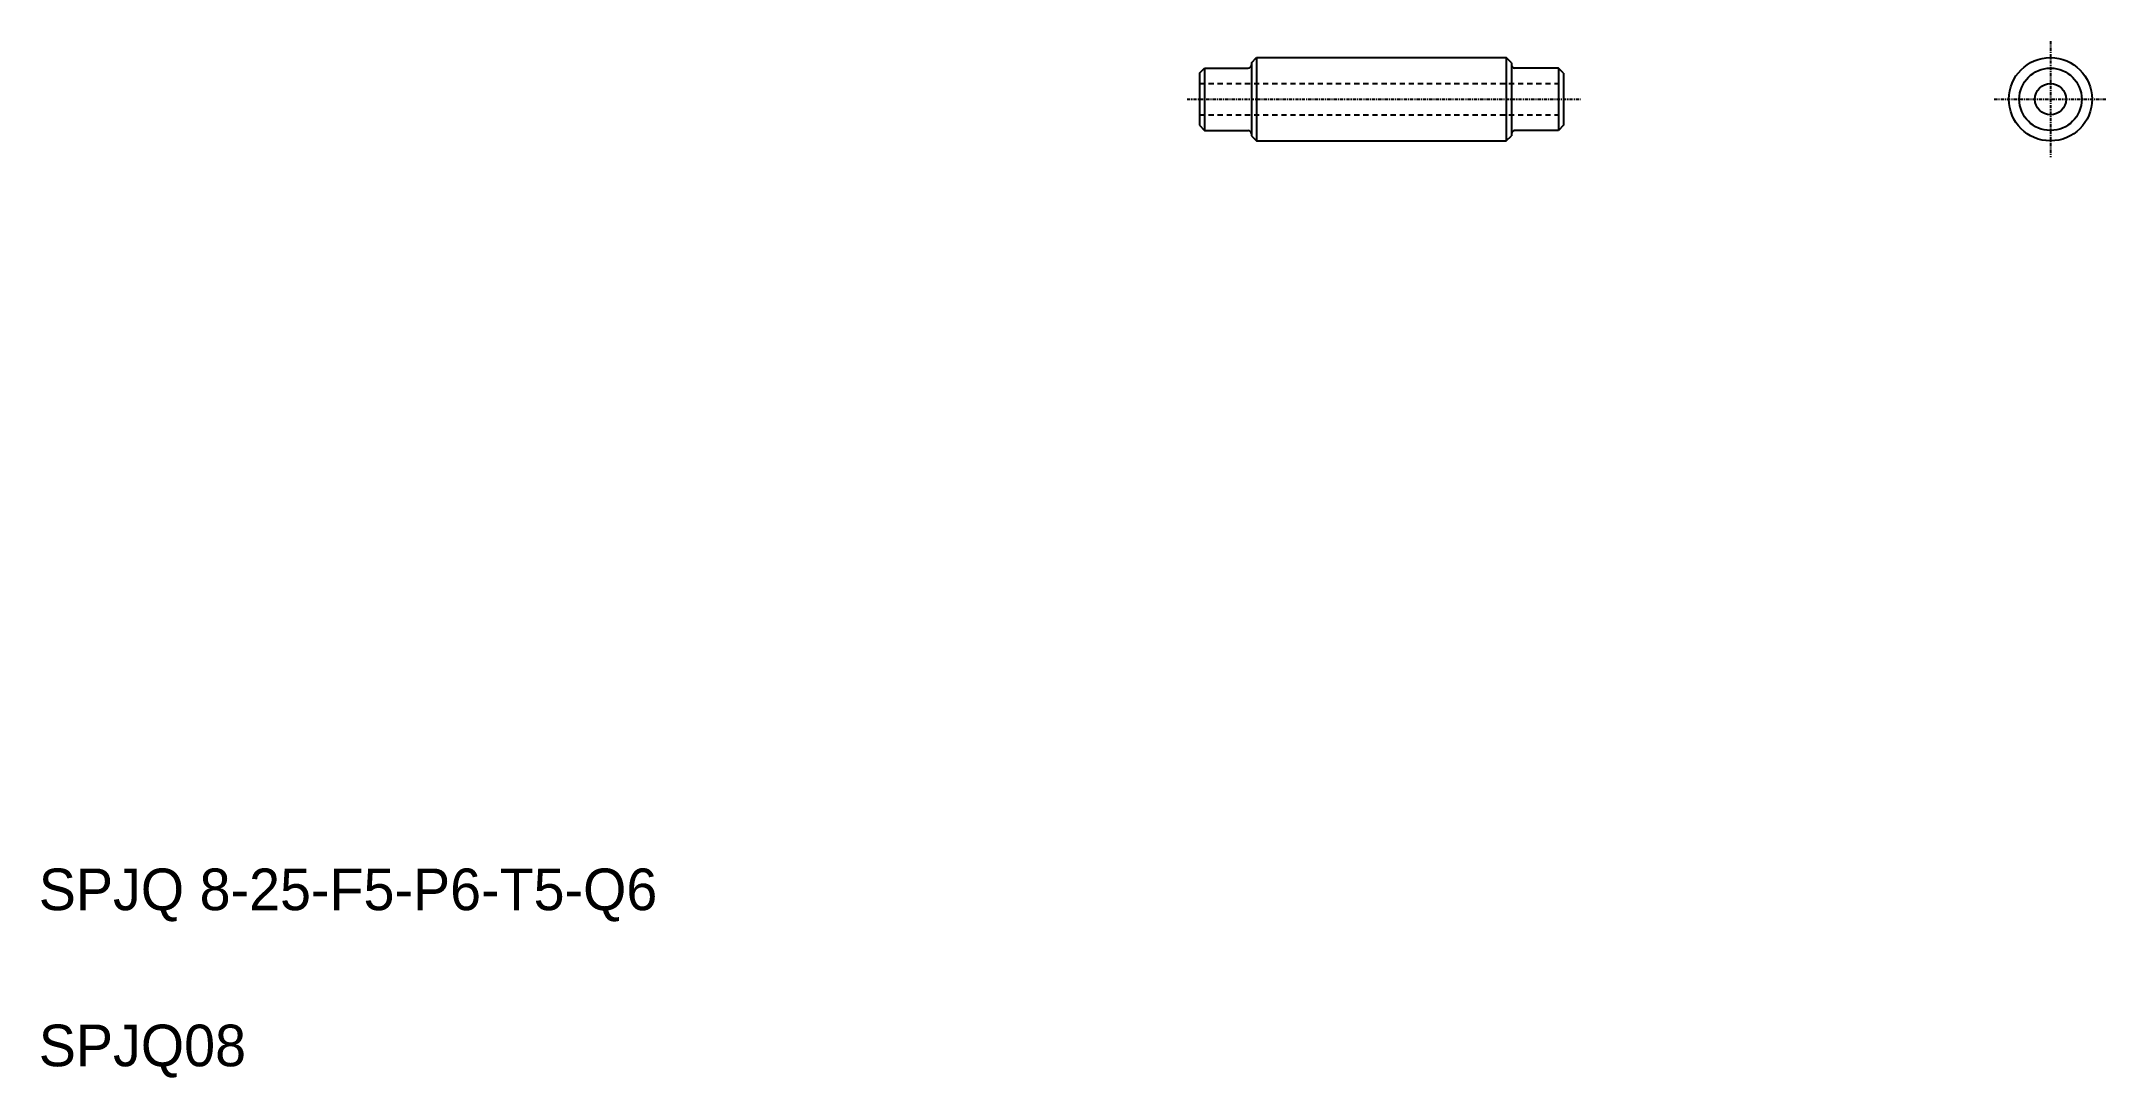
# Model space of a CAD drawing. Extents: x 10 to 209, y 9 to 108.
import ezdxf

# ---------------------------------------------------------------- set-up
doc = ezdxf.new("R2010")
doc.units = 0
doc.header["$LTSCALE"] = 0.25
doc.linetypes.add('CENTER', pattern=[2, 1.25, -0.25, 0.25, -0.25])
doc.linetypes.add('DASHED', pattern=[3.5, 2, -1.5])
doc.layers.get('0').update_dxf_attribs({"linetype": 'CONTINUOUS'})
doc.layers.add('CENTER', color=1, linetype='CENTER')

msp = doc.modelspace()

# ---------------------------------------------------------------- linework, layer by layer
for p, q in [((121.55, 105.43), (122.05, 105.93)), ((121.55, 105.43), (121.55, 100.43)), ((122.05, 105.93), (122.05, 99.93)), ((126.55, 106.43), (127.05, 106.93)), ((126.55, 106.43), (126.55, 99.43)), ((127.05, 106.93), (151.05, 106.93)), ((127.05, 106.93), (127.05, 98.93)), ((133.05, 106.93), (133.05, 106.93)), ((139.05, 106.93), (139.05, 106.93)), ((151.05, 106.93), (151.05, 98.93)), ((151.55, 106.43), (151.05, 106.93)), ((151.55, 106.43), (151.55, 99.43)), ((156.05, 105.93), (156.05, 99.93)), ((156.55, 105.43), (156.05, 105.93)), ((156.55, 105.43), (156.55, 100.43)), ((121.55, 100.43), (122.05, 99.93)), ((126.55, 99.43), (127.05, 98.93)), ((151.05, 98.93), (151.55, 99.43)), ((156.55, 100.43), (156.05, 99.93)), ((127.05, 98.93), (151.05, 98.93))]:
    msp.add_line(p, q)
at = {"color": 7, "linetype": 'CONTINUOUS'}
for p, q in [((122.05, 105.93), (126.25, 105.93)), ((156.05, 105.93), (151.85, 105.93)), ((122.05, 99.93), (126.25, 99.93)), ((156.05, 99.93), (151.85, 99.93))]:
    msp.add_line(p, q, dxfattribs=at)
at = {"color": 3, "linetype": 'DASHED'}
for p, q in [((121.55, 104.43), (156.55, 104.43)), ((121.55, 101.43), (156.55, 101.43))]:
    msp.add_line(p, q, dxfattribs=at)
for radius in [4, 1.5]:
    msp.add_circle((203.35, 102.93), radius)
at = {"color": 7, "linetype": 'CONTINUOUS'}
msp.add_circle((203.35, 102.93), 3, dxfattribs=at)
for centre, start, end in [((126.25, 106.23), 270, 0), ((151.85, 106.23), 180, 270), ((126.25, 99.63), 0, 90), ((151.85, 99.63), 90, 180)]:
    msp.add_arc(centre, 0.3, start, end)
at = {"layer": 'CENTER', "color": 1, "linetype": 'CENTER'}
for p, q in [((203.35, 108.5), (203.35, 97.36)), ((120.36, 102.93), (158.17, 102.93)), ((197.95, 102.93), (208.75, 102.93))]:
    msp.add_line(p, q, dxfattribs=at)

# ---------------------------------------------------------------- texts
for s, p in [('SPJQ 8-25-F5-P6-T5-Q6', (10, 25)), ('SPJQ08', (10, 10))]:
    msp.add_text(s, height=4).set_placement(p)

doc.saveas('drawing.dxf')
